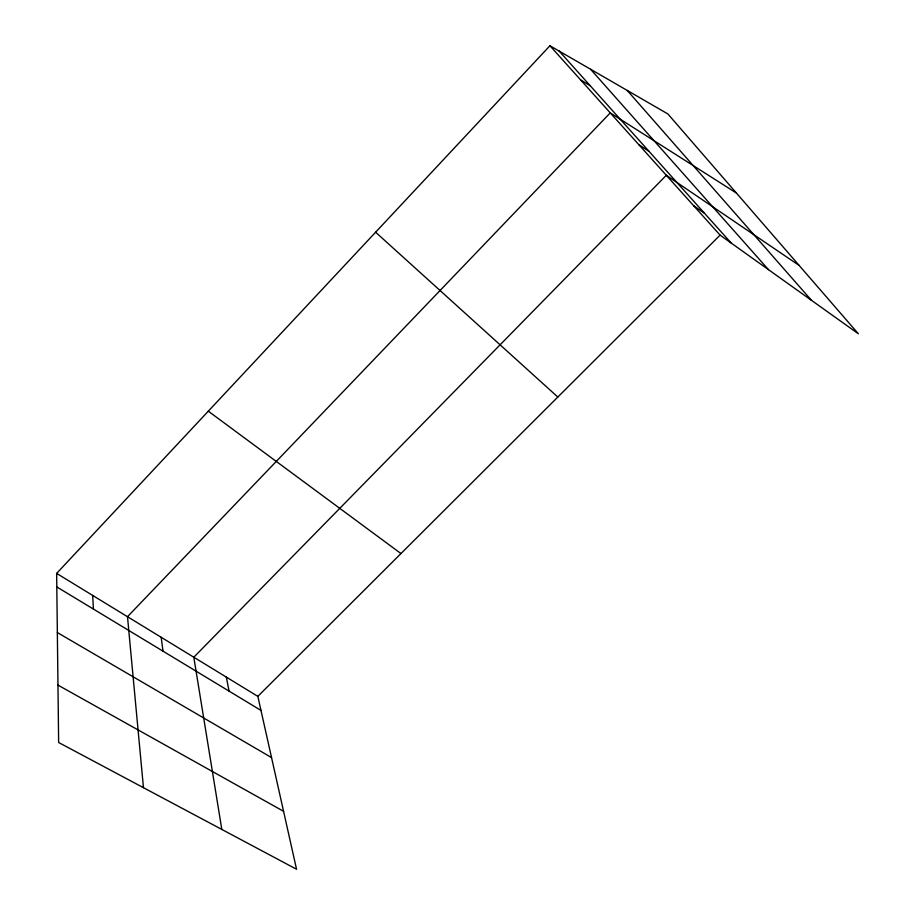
<?xml version="1.0" encoding="UTF-8"?>
<svg xmlns="http://www.w3.org/2000/svg" width="915" height="915" viewBox="0 0 915 915"><rect width="100%" height="100%" fill="white"/><g stroke="black" fill="none" stroke-linecap="round" stroke-linejoin="round"><path stroke-width="1.37" d="M56.65 573.408L257.836 696.361L296.551 869.25L58.64 742.5L56.65 573.408L549.938 45.75L667.893 113.952L858.35 333.769L720.094 235.132L549.938 45.75M257.836 696.361L720.094 235.132M57.965 685.106L283.581 811.308M57.348 632.551L271.549 757.586M56.81 586.938L260.992 710.429M580.659 79.937L590.278 85.793M736.449 193.076L610.259 112.877L127.494 616.699L143.461 787.689M638.784 144.639L649.067 151.398M799.138 265.43L666.314 175.28L193.808 657.233L221.819 829.436M693.684 205.738L704.516 213.286M208.3 411.19L400.953 553.552M375.619 232.216L557.818 397.041M559.179 51.091L731.165 243.024M590.587 69.254L768.486 269.651M627.244 90.459L811.456 300.303M226.337 677.111L229.07 691.122M161.189 637.298L162.984 651.148M92.667 595.425L93.41 609.07"/></g></svg>
